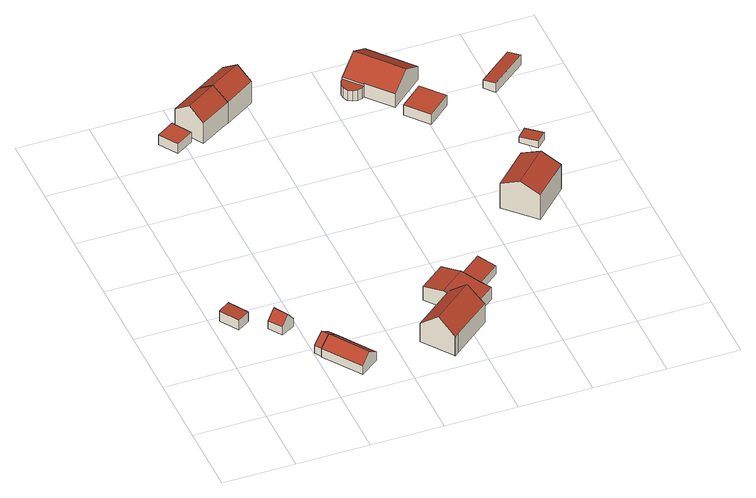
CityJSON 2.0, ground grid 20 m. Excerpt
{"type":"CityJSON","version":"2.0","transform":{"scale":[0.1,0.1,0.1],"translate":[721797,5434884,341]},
"CityObjects":{
"building1":{"type":"Building","attributes":{"Gemeindeschluessel":"09375181","HoeheDach":"350.047","HoeheGrund":"346.570","Methode":"2000","NiedrigsteTraufeDesGebaeudes":"349.653","Geometrietyp2DReferenz":"3000","measuredHeight":3.48,"function":"31001_2000","roofType":"1000"},"geometry":[{"type":"Solid","lod":"2","boundaries":[[[[0,1,2,3]],[[4,2,1,5]],[[3,2,4,6]],[[6,4,5,7]],[[7,5,1,0]],[[7,0,3,6]]]],"semantics":{"surfaces":[{"type":"WallSurface","Flaeche":"19.830","Z_MAX":"3.477","Z_MAX_ASL":"350.047","Z_MIN":"0.000","Z_MIN_ASL":"346.570"},{"type":"RoofSurface","Dachneigung":"86.272","Dachorientierung":"146.072","Flaeche":"24.283","Z_MAX":"3.477","Z_MAX_ASL":"350.047","Z_MIN":"3.083","Z_MIN_ASL":"349.653"},{"type":"WallSurface","Flaeche":"12.356","Z_MAX":"3.083","Z_MAX_ASL":"349.653","Z_MIN":"0.000","Z_MIN_ASL":"346.570"},{"type":"WallSurface","Flaeche":"19.805","Z_MAX":"3.477","Z_MAX_ASL":"350.047","Z_MIN":"0.000","Z_MIN_ASL":"346.570"},{"type":"WallSurface","Flaeche":"13.953","Z_MAX":"3.477","Z_MAX_ASL":"350.047","Z_MIN":"0.000","Z_MIN_ASL":"346.570"},{"type":"GroundSurface","Flaeche":"24.232","Z_MAX":"0.000","Z_MAX_ASL":"346.570","Z_MIN":"0.000","Z_MIN_ASL":"346.570"}],"values":[[0,1,2,3,4,5]]}}]},
"building2":{"type":"Building","attributes":{"Gemeindeschluessel":"09375181","HoeheDach":"351.880","HoeheGrund":"346.571","Methode":"2000","NiedrigsteTraufeDesGebaeudes":"349.090","Geometrietyp2DReferenz":"3000","measuredHeight":5.31,"function":"31001_2000","roofType":"3100"},"geometry":[{"type":"Solid","lod":"2","boundaries":[[[[8,9,10,11]],[[10,9,12,13]],[[14,15,12,9,8]],[[16,15,14,17]],[[11,10,13,16,17]],[[11,17,14,8]],[[12,15,16,13]]]],"semantics":{"surfaces":[{"type":"WallSurface","Flaeche":"11.317","Z_MAX":"2.616","Z_MAX_ASL":"349.187","Z_MIN":"0.000","Z_MIN_ASL":"346.571"},{"type":"RoofSurface","Dachneigung":"39.234","Dachorientierung":"238.347","Flaeche":"15.688","Z_MAX":"5.309","Z_MAX_ASL":"351.880","Z_MIN":"2.519","Z_MIN_ASL":"349.090"},{"type":"WallSurface","Flaeche":"17.486","Z_MAX":"5.309","Z_MAX_ASL":"351.880","Z_MIN":"0.000","Z_MIN_ASL":"346.571"},{"type":"WallSurface","Flaeche":"11.829","Z_MAX":"2.656","Z_MAX_ASL":"349.227","Z_MIN":"0.000","Z_MIN_ASL":"346.571"},{"type":"WallSurface","Flaeche":"17.550","Z_MAX":"5.309","Z_MAX_ASL":"351.880","Z_MIN":"0.000","Z_MIN_ASL":"346.571"},{"type":"GroundSurface","Flaeche":"19.753","Z_MAX":"0.000","Z_MAX_ASL":"346.571","Z_MIN":"0.000","Z_MIN_ASL":"346.571"},{"type":"RoofSurface","Dachneigung":"39.240","Dachorientierung":"58.353","Flaeche":"15.542","Z_MAX":"5.309","Z_MAX_ASL":"351.880","Z_MIN":"2.592","Z_MIN_ASL":"349.162"}],"values":[[0,1,2,3,4,5,6]]}}]},
"building3":{"type":"Building","attributes":{"Gemeindeschluessel":"09375181","HoeheDach":"350.840","HoeheGrund":"345.770","Methode":"2000","NiedrigsteTraufeDesGebaeudes":"348.437","Geometrietyp2DReferenz":"3000","measuredHeight":5.07,"function":"31001_2000","roofType":"3100"},"geometry":[{"type":"Solid","lod":"2","boundaries":[[[[18,19,20,21]],[[21,22,23,18]],[[24,25,26,27]],[[21,20,27,26,22]],[[19,24,27,20]],[[22,26,25,23]],[[23,25,24,19,18]]]],"semantics":{"surfaces":[{"type":"WallSurface","Flaeche":"5.830","Z_MAX":"2.667","Z_MAX_ASL":"348.437","Z_MIN":"0.000","Z_MIN_ASL":"345.770"},{"type":"GroundSurface","Flaeche":"13.992","Z_MAX":"0.000","Z_MAX_ASL":"345.770","Z_MIN":"0.000","Z_MIN_ASL":"345.770"},{"type":"RoofSurface","Dachneigung":"53.173","Dachorientierung":"55.097","Flaeche":"8.730","Z_MAX":"5.070","Z_MAX_ASL":"350.840","Z_MIN":"2.668","Z_MIN_ASL":"348.438"},{"type":"WallSurface","Flaeche":"24.807","Z_MAX":"5.070","Z_MAX_ASL":"350.840","Z_MIN":"0.000","Z_MIN_ASL":"345.770"},{"type":"RoofSurface","Dachneigung":"53.164","Dachorientierung":"235.066","Flaeche":"8.756","Z_MAX":"5.070","Z_MAX_ASL":"350.840","Z_MIN":"2.667","Z_MIN_ASL":"348.437"},{"type":"WallSurface","Flaeche":"5.817","Z_MAX":"2.673","Z_MAX_ASL":"348.443","Z_MIN":"0.000","Z_MIN_ASL":"345.770"},{"type":"WallSurface","Flaeche":"24.816","Z_MAX":"5.070","Z_MAX_ASL":"350.840","Z_MIN":"0.000","Z_MIN_ASL":"345.770"}],"values":[[0,1,2,3,4,5,6]]}}]},
"building4":{"type":"Building","attributes":{"Gemeindeschluessel":"09375181","HoeheDach":"350.840","HoeheGrund":"345.620","Methode":"2000","NiedrigsteTraufeDesGebaeudes":"348.434","Geometrietyp2DReferenz":"3000","measuredHeight":5.22,"function":"31001_2000","roofType":"3100"},"geometry":[{"type":"Solid","lod":"2","boundaries":[[[[28,29,30,31,32]],[[31,30,33,19]],[[34,25,29,28]],[[35,19,33,25,34]],[[30,29,25,33]],[[35,34,28,32]],[[32,31,19,35]]]],"semantics":{"surfaces":[{"type":"WallSurface","Flaeche":"25.835","Z_MAX":"5.220","Z_MAX_ASL":"350.840","Z_MIN":"0.000","Z_MIN_ASL":"345.620"},{"type":"RoofSurface","Dachneigung":"53.197","Dachorientierung":"234.987","Flaeche":"49.326","Z_MAX":"5.220","Z_MAX_ASL":"350.840","Z_MIN":"2.817","Z_MIN_ASL":"348.437"},{"type":"WallSurface","Flaeche":"34.660","Z_MAX":"2.824","Z_MAX_ASL":"348.444","Z_MIN":"0.000","Z_MIN_ASL":"345.620"},{"type":"WallSurface","Flaeche":"25.787","Z_MAX":"5.220","Z_MAX_ASL":"350.840","Z_MIN":"0.000","Z_MIN_ASL":"345.620"},{"type":"RoofSurface","Dachneigung":"53.209","Dachorientierung":"54.981","Flaeche":"49.292","Z_MAX":"5.220","Z_MAX_ASL":"350.840","Z_MIN":"2.814","Z_MIN_ASL":"348.434"},{"type":"GroundSurface","Flaeche":"78.973","Z_MAX":"0.000","Z_MAX_ASL":"345.620","Z_MIN":"0.000","Z_MIN_ASL":"345.620"},{"type":"WallSurface","Flaeche":"34.645","Z_MAX":"2.817","Z_MAX_ASL":"348.437","Z_MIN":"0.000","Z_MIN_ASL":"345.620"}],"values":[[0,1,2,3,4,5,6]]}}]},
"building5":{"type":"Building","attributes":{"Gemeindeschluessel":"09375181","HoeheDach":"348.057","HoeheGrund":"345.020","Methode":"1000","NiedrigsteTraufeDesGebaeudes":"348.057","Geometrietyp2DReferenz":"3000","measuredHeight":3.04,"function":"31001_2000","roofType":"1000"},"geometry":[{"type":"Solid","lod":"2","boundaries":[[[[36,37,38,39]],[[38,40,41,39]],[[37,42,40,38]],[[39,41,43,36]],[[36,43,42,37]],[[41,40,42,43]]]],"semantics":{"surfaces":[{"type":"GroundSurface","Flaeche":"35.225","Z_MAX":"0.000","Z_MAX_ASL":"345.020","Z_MIN":"0.000","Z_MIN_ASL":"345.020"},{"type":"WallSurface","Flaeche":"17.638","Z_MAX":"3.037","Z_MAX_ASL":"348.057","Z_MIN":"0.000","Z_MIN_ASL":"345.020"},{"type":"WallSurface","Flaeche":"18.415","Z_MAX":"3.037","Z_MAX_ASL":"348.057","Z_MIN":"0.000","Z_MIN_ASL":"345.020"},{"type":"WallSurface","Flaeche":"18.441","Z_MAX":"3.037","Z_MAX_ASL":"348.057","Z_MIN":"0.000","Z_MIN_ASL":"345.020"},{"type":"WallSurface","Flaeche":"17.622","Z_MAX":"3.037","Z_MAX_ASL":"348.057","Z_MIN":"0.000","Z_MIN_ASL":"345.020"},{"type":"RoofSurface","Dachneigung":"90.000","Dachorientierung":"-1.000","Flaeche":"35.225","Z_MAX":"3.037","Z_MAX_ASL":"348.057","Z_MIN":"3.037","Z_MIN_ASL":"348.057"}],"values":[[0,1,2,3,4,5]]}}]},
"building6":{"type":"Building","attributes":{"Gemeindeschluessel":"09375181","HoeheDach":"355.120","HoeheGrund":"345.050","Methode":"1000","NiedrigsteTraufeDesGebaeudes":"351.936","Geometrietyp2DReferenz":"3000","measuredHeight":10.07,"function":"31001_1000","roofType":"3100"},"address":[{"Country":"Germany","Locality":"Pettendorf","ThoroughfareName":"Alte Straße 11"}],"geometry":[{"type":"Solid","lod":"2","boundaries":[[[[44,45,46,47]],[[48,49,50,51]],[[52,46,45,49,48]],[[50,49,45,44]],[[51,50,44,47,53]],[[53,47,46,52]],[[52,48,51,53]]]],"semantics":{"surfaces":[{"type":"RoofSurface","Dachneigung":"54.820","Dachorientierung":"328.687","Flaeche":"55.208","Z_MAX":"10.070","Z_MAX_ASL":"355.120","Z_MIN":"6.886","Z_MIN_ASL":"351.936"},{"type":"WallSurface","Flaeche":"68.954","Z_MAX":"6.889","Z_MAX_ASL":"351.939","Z_MIN":"0.000","Z_MIN_ASL":"345.050"},{"type":"WallSurface","Flaeche":"76.566","Z_MAX":"10.070","Z_MAX_ASL":"355.120","Z_MIN":"0.000","Z_MIN_ASL":"345.050"},{"type":"RoofSurface","Dachneigung":"54.819","Dachorientierung":"148.692","Flaeche":"55.254","Z_MAX":"10.070","Z_MAX_ASL":"355.120","Z_MIN":"6.889","Z_MIN_ASL":"351.939"},{"type":"WallSurface","Flaeche":"76.456","Z_MAX":"10.070","Z_MAX_ASL":"355.120","Z_MIN":"0.000","Z_MIN_ASL":"345.050"},{"type":"WallSurface","Flaeche":"68.943","Z_MAX":"6.896","Z_MAX_ASL":"351.946","Z_MIN":"0.000","Z_MIN_ASL":"345.050"},{"type":"GroundSurface","Flaeche":"90.289","Z_MAX":"0.000","Z_MAX_ASL":"345.050","Z_MIN":"0.000","Z_MIN_ASL":"345.050"}],"values":[[0,1,2,3,4,5,6]]}}]},
"building7":{"type":"Building","attributes":{"Gemeindeschluessel":"09375181","HoeheDach":"354.711","HoeheGrund":"344.331","Methode":"1000","NiedrigsteTraufeDesGebaeudes":"350.245","Geometrietyp2DReferenz":"3000","measuredHeight":10.38,"function":"31001_1000","roofType":"3100"},"address":[{"Country":"Germany","Locality":"Pettendorf","ThoroughfareName":"Keltenstraße 10"}],"geometry":[{"type":"Solid","lod":"2","boundaries":[[[[54,55,56,57]],[[58,59,56,55,60]],[[60,55,54,61]],[[58,62,63,59]],[[64,65,66,67]],[[62,68,69,63]],[[60,61,64,67,68,62,58]],[[67,66,69,68]],[[66,65,57,56,59,63,69]],[[57,65,64,61,54]]]],"semantics":{"surfaces":[{"type":"RoofSurface","Dachneigung":"50.464","Dachorientierung":"321.303","Flaeche":"97.948","Z_MAX":"10.380","Z_MAX_ASL":"354.711","Z_MIN":"5.914","Z_MIN_ASL":"350.245"},{"type":"WallSurface","Flaeche":"84.995","Z_MAX":"10.380","Z_MAX_ASL":"354.711","Z_MIN":"0.000","Z_MIN_ASL":"344.331"},{"type":"WallSurface","Flaeche":"87.369","Z_MAX":"6.256","Z_MAX_ASL":"350.587","Z_MIN":"0.000","Z_MIN_ASL":"344.331"},{"type":"WallSurface","Flaeche":"1.772","Z_MAX":"6.353","Z_MAX_ASL":"350.684","Z_MIN":"0.000","Z_MIN_ASL":"344.331"},{"type":"WallSurface","Flaeche":"22.735","Z_MAX":"8.653","Z_MAX_ASL":"352.984","Z_MIN":"0.000","Z_MIN_ASL":"344.331"},{"type":"WallSurface","Flaeche":"8.138","Z_MAX":"6.151","Z_MAX_ASL":"350.482","Z_MIN":"0.000","Z_MIN_ASL":"344.331"},{"type":"GroundSurface","Flaeche":"151.927","Z_MAX":"0.000","Z_MAX_ASL":"344.331","Z_MIN":"0.000","Z_MIN_ASL":"344.331"},{"type":"WallSurface","Flaeche":"83.920","Z_MAX":"6.151","Z_MAX_ASL":"350.482","Z_MIN":"0.000","Z_MIN_ASL":"344.331"},{"type":"RoofSurface","Dachneigung":"50.466","Dachorientierung":"141.303","Flaeche":"99.044","Z_MAX":"10.380","Z_MAX_ASL":"354.711","Z_MIN":"6.113","Z_MIN_ASL":"350.444"},{"type":"WallSurface","Flaeche":"61.478","Z_MAX":"10.380","Z_MAX_ASL":"354.711","Z_MIN":"0.000","Z_MIN_ASL":"344.331"}],"values":[[0,1,2,3,4,5,6,7,8,9]]}}]},
"building8":{"type":"Building","attributes":{"Gemeindeschluessel":"09375181","HoeheDach":"349.661","HoeheGrund":"344.290","Methode":"2000","NiedrigsteTraufeDesGebaeudes":"348.166","Geometrietyp2DReferenz":"3000","measuredHeight":5.37,"function":"31001_2463","roofType":"3100"},"geometry":[{"type":"Solid","lod":"2","boundaries":[[[[70,71,72,73]],[[74,75,76,77]],[[78,79,75,74]],[[77,76,80,71,70]],[[64,81,82,61]],[[77,70,73,64,61,78,74]],[[61,82,83,79,78]],[[73,72,81,64]],[[82,81,72,71,80,83]],[[83,80,76,75,79]]]],"semantics":{"surfaces":[{"type":"WallSurface","Flaeche":"16.206","Z_MAX":"4.527","Z_MAX_ASL":"348.817","Z_MIN":"0.000","Z_MIN_ASL":"344.290"},{"type":"WallSurface","Flaeche":"26.508","Z_MAX":"5.319","Z_MAX_ASL":"349.609","Z_MIN":"0.000","Z_MIN_ASL":"344.290"},{"type":"WallSurface","Flaeche":"39.902","Z_MAX":"4.413","Z_MAX_ASL":"348.703","Z_MIN":"0.000","Z_MIN_ASL":"344.290"},{"type":"WallSurface","Flaeche":"26.793","Z_MAX":"5.371","Z_MAX_ASL":"349.661","Z_MIN":"0.000","Z_MIN_ASL":"344.290"},{"type":"WallSurface","Flaeche":"31.654","Z_MAX":"5.055","Z_MAX_ASL":"349.345","Z_MIN":"0.000","Z_MIN_ASL":"344.290"},{"type":"GroundSurface","Flaeche":"130.459","Z_MAX":"0.000","Z_MAX_ASL":"344.290","Z_MIN":"0.000","Z_MIN_ASL":"344.290"},{"type":"WallSurface","Flaeche":"38.073","Z_MAX":"5.371","Z_MAX_ASL":"349.661","Z_MIN":"0.000","Z_MIN_ASL":"344.290"},{"type":"WallSurface","Flaeche":"33.581","Z_MAX":"3.886","Z_MAX_ASL":"348.176","Z_MIN":"0.000","Z_MIN_ASL":"344.290"},{"type":"RoofSurface","Dachneigung":"80.554","Dachorientierung":"141.692","Flaeche":"79.626","Z_MAX":"5.371","Z_MAX_ASL":"349.661","Z_MIN":"3.876","Z_MIN_ASL":"348.166"},{"type":"RoofSurface","Dachneigung":"80.556","Dachorientierung":"321.694","Flaeche":"52.623","Z_MAX":"5.371","Z_MAX_ASL":"349.661","Z_MIN":"4.413","Z_MIN_ASL":"348.703"}],"values":[[0,1,2,3,4,5,6,7,8,9]]}}]},
"building9":{"type":"Building","attributes":{"Gemeindeschluessel":"09375181","HoeheDach":"355.156","HoeheGrund":"344.920","Methode":"1000","NiedrigsteTraufeDesGebaeudes":"351.940","Geometrietyp2DReferenz":"3000","measuredHeight":10.24,"function":"31001_1000","roofType":"3100"},"address":[{"Country":"Germany","Locality":"Pettendorf","ThoroughfareName":"Alte Straße 9"}],"geometry":[{"type":"Solid","lod":"2","boundaries":[[[[84,85,86,87,88]],[[88,87,49,89]],[[89,49,90,46,91]],[[49,87,86,90]],[[84,88,89,91]],[[91,46,85,84]],[[90,86,85,46]]]],"semantics":{"surfaces":[{"type":"WallSurface","Flaeche":"78.048","Z_MAX":"10.236","Z_MAX_ASL":"355.156","Z_MIN":"0.000","Z_MIN_ASL":"344.920"},{"type":"WallSurface","Flaeche":"70.408","Z_MAX":"7.023","Z_MAX_ASL":"351.943","Z_MIN":"0.000","Z_MIN_ASL":"344.920"},{"type":"WallSurface","Flaeche":"77.943","Z_MAX":"10.236","Z_MAX_ASL":"355.156","Z_MIN":"0.000","Z_MIN_ASL":"344.920"},{"type":"RoofSurface","Dachneigung":"54.591","Dachorientierung":"148.671","Flaeche":"55.586","Z_MAX":"10.236","Z_MAX_ASL":"355.156","Z_MIN":"7.023","Z_MIN_ASL":"351.943"},{"type":"GroundSurface","Flaeche":"90.583","Z_MAX":"0.000","Z_MAX_ASL":"344.920","Z_MIN":"0.000","Z_MIN_ASL":"344.920"},{"type":"WallSurface","Flaeche":"70.392","Z_MAX":"7.030","Z_MAX_ASL":"351.950","Z_MIN":"0.000","Z_MIN_ASL":"344.920"},{"type":"RoofSurface","Dachneigung":"54.599","Dachorientierung":"328.669","Flaeche":"55.549","Z_MAX":"10.236","Z_MAX_ASL":"355.156","Z_MIN":"7.020","Z_MIN_ASL":"351.940"}],"values":[[0,1,2,3,4,5,6]]}}]},
"building10":{"type":"Building","attributes":{"Gemeindeschluessel":"09375181","HoeheDach":"347.853","HoeheGrund":"344.320","Methode":"2000","NiedrigsteTraufeDesGebaeudes":"346.958","Geometrietyp2DReferenz":"3000","measuredHeight":3.53,"function":"31001_2000","roofType":"1000"},"geometry":[{"type":"Solid","lod":"2","boundaries":[[[[92,93,94,95]],[[70,96,93,92]],[[70,92,95,77]],[[93,96,97,94]],[[70,77,97,96]],[[95,94,97,77]]]],"semantics":{"surfaces":[{"type":"RoofSurface","Dachneigung":"80.564","Dachorientierung":"141.559","Flaeche":"49.200","Z_MAX":"3.533","Z_MAX_ASL":"347.853","Z_MIN":"2.638","Z_MIN_ASL":"346.958"},{"type":"WallSurface","Flaeche":"24.055","Z_MAX":"2.638","Z_MAX_ASL":"346.958","Z_MIN":"0.000","Z_MIN_ASL":"344.320"},{"type":"WallSurface","Flaeche":"16.627","Z_MAX":"3.533","Z_MAX_ASL":"347.853","Z_MIN":"0.000","Z_MIN_ASL":"344.320"},{"type":"WallSurface","Flaeche":"16.578","Z_MAX":"3.531","Z_MAX_ASL":"347.851","Z_MIN":"0.000","Z_MIN_ASL":"344.320"},{"type":"GroundSurface","Flaeche":"48.534","Z_MAX":"0.000","Z_MAX_ASL":"344.320","Z_MIN":"0.000","Z_MIN_ASL":"344.320"},{"type":"WallSurface","Flaeche":"31.527","Z_MAX":"3.533","Z_MAX_ASL":"347.853","Z_MIN":"0.000","Z_MIN_ASL":"344.320"}],"values":[[0,1,2,3,4,5]]}}]},
"building11":{"type":"Building","attributes":{"Gemeindeschluessel":"09375181","HoeheDach":"351.090","HoeheGrund":"342.997","Methode":"2000","NiedrigsteTraufeDesGebaeudes":"346.320","Geometrietyp2DReferenz":"3000","measuredHeight":8.09,"function":"31001_1000","roofType":"3100"},"address":[{"Country":"Germany","Locality":"Pettendorf","ThoroughfareName":"Alte Straße 7a"}],"geometry":[{"type":"Solid","lod":"2","boundaries":[[[[98,99,100,101]],[[102,103,99,98]],[[104,105,106,107,108]],[[107,106,109,110]],[[100,99,103,111,112,113,114,115,116]],[[117,118,115,114,119,120]],[[101,100,116,121]],[[104,122,123,124,102,98,101,121,118,117,125,105]],[[104,108,126,122]],[[113,127,119,114]],[[123,112,111,124]],[[125,117,120,110,109]],[[124,111,103,102]],[[123,122,126,127,113,112]],[[125,109,106,105]],[[121,116,115,118]],[[127,126,108,107,110,120,119]]]],"semantics":{"surfaces":[{"type":"WallSurface","Flaeche":"4.524","Z_MAX":"3.349","Z_MAX_ASL":"346.346","Z_MIN":"0.000","Z_MIN_ASL":"342.997"},{"type":"WallSurface","Flaeche":"4.478","Z_MAX":"3.351","Z_MAX_ASL":"346.348","Z_MIN":"0.000","Z_MIN_ASL":"342.997"},{"type":"WallSurface","Flaeche":"75.522","Z_MAX":"8.093","Z_MAX_ASL":"351.090","Z_MIN":"0.000","Z_MIN_ASL":"342.997"},{"type":"RoofSurface","Dachneigung":"58.116","Dachorientierung":"49.213","Flaeche":"107.874","Z_MAX":"8.093","Z_MAX_ASL":"351.090","Z_MIN":"4.284","Z_MIN_ASL":"347.281"},{"type":"RoofSurface","Dachneigung":"85.280","Dachorientierung":"229.235","Flaeche":"14.198","Z_MAX":"3.573","Z_MAX_ASL":"346.570","Z_MIN":"3.323","Z_MIN_ASL":"346.320"},{"type":"WallSurface","Flaeche":"3.078","Z_MAX":"4.318","Z_MAX_ASL":"347.315","Z_MIN":"0.000","Z_MIN_ASL":"342.997"},{"type":"WallSurface","Flaeche":"4.503","Z_MAX":"3.414","Z_MAX_ASL":"346.411","Z_MIN":"0.000","Z_MIN_ASL":"342.997"},{"type":"GroundSurface","Flaeche":"197.097","Z_MAX":"0.000","Z_MAX_ASL":"342.997","Z_MIN":"0.000","Z_MIN_ASL":"342.997"},{"type":"WallSurface","Flaeche":"38.356","Z_MAX":"4.324","Z_MAX_ASL":"347.321","Z_MIN":"0.000","Z_MIN_ASL":"342.997"},{"type":"WallSurface","Flaeche":"4.141","Z_MAX":"4.253","Z_MAX_ASL":"347.250","Z_MIN":"3.573","Z_MIN_ASL":"346.570"},{"type":"WallSurface","Flaeche":"4.648","Z_MAX":"3.517","Z_MAX_ASL":"346.514","Z_MIN":"0.000","Z_MIN_ASL":"342.997"},{"type":"WallSurface","Flaeche":"75.549","Z_MAX":"8.093","Z_MAX_ASL":"351.090","Z_MIN":"0.000","Z_MIN_ASL":"342.997"},{"type":"WallSurface","Flaeche":"4.596","Z_MAX":"3.419","Z_MAX_ASL":"346.416","Z_MIN":"0.000","Z_MIN_ASL":"342.997"},{"type":"WallSurface","Flaeche":"2.912","Z_MAX":"4.324","Z_MAX_ASL":"347.321","Z_MIN":"0.000","Z_MIN_ASL":"342.997"},{"type":"WallSurface","Flaeche":"64.078","Z_MAX":"4.284","Z_MAX_ASL":"347.281","Z_MIN":"0.000","Z_MIN_ASL":"342.997"},{"type":"WallSurface","Flaeche":"4.706","Z_MAX":"3.512","Z_MAX_ASL":"346.509","Z_MIN":"0.000","Z_MIN_ASL":"342.997"},{"type":"RoofSurface","Dachneigung":"58.117","Dachorientierung":"229.215","Flaeche":"107.586","Z_MAX":"8.093","Z_MAX_ASL":"351.090","Z_MIN":"4.253","Z_MIN_ASL":"347.250"}],"values":[[0,1,2,3,4,5,6,7,8,9,10,11,12,13,14,15,16]]}}]},
"building12":{"type":"Building","attributes":{"Gemeindeschluessel":"09375181","HoeheDach":"353.511","HoeheGrund":"342.990","Methode":"1000","NiedrigsteTraufeDesGebaeudes":"351.014","Geometrietyp2DReferenz":"3000","measuredHeight":10.52,"function":"31001_1000","roofType":"3100"},"address":[{"Country":"Germany","Locality":"Pettendorf","ThoroughfareName":"Keltenstraße 8"}],"geometry":[{"type":"Solid","lod":"2","boundaries":[[[[128,129,130,131,132]],[[128,132,133,134]],[[135,131,130,136]],[[132,131,135,133]],[[133,135,136,137,134]],[[136,130,129,137]],[[134,137,129,128]]]],"semantics":{"surfaces":[{"type":"WallSurface","Flaeche":"102.392","Z_MAX":"10.521","Z_MAX_ASL":"353.511","Z_MIN":"0.000","Z_MIN_ASL":"342.990"},{"type":"GroundSurface","Flaeche":"143.949","Z_MAX":"0.000","Z_MAX_ASL":"342.990","Z_MIN":"0.000","Z_MIN_ASL":"342.990"},{"type":"RoofSurface","Dachneigung":"65.661","Dachorientierung":"135.502","Flaeche":"78.979","Z_MAX":"10.521","Z_MAX_ASL":"353.511","Z_MIN":"8.024","Z_MIN_ASL":"351.014"},{"type":"WallSurface","Flaeche":"104.607","Z_MAX":"8.024","Z_MAX_ASL":"351.014","Z_MIN":"0.000","Z_MIN_ASL":"342.990"},{"type":"WallSurface","Flaeche":"102.379","Z_MAX":"10.521","Z_MAX_ASL":"353.511","Z_MIN":"0.000","Z_MIN_ASL":"342.990"},{"type":"RoofSurface","Dachneigung":"65.666","Dachorientierung":"315.499","Flaeche":"78.996","Z_MAX":"10.521","Z_MAX_ASL":"353.511","Z_MIN":"8.024","Z_MIN_ASL":"351.014"}],"values":[[0,1,2,3,4,5,3]]}}]},
"building13":{"type":"Building","attributes":{"Gemeindeschluessel":"09375181","HoeheDach":"346.225","HoeheGrund":"342.920","Methode":"1000","NiedrigsteTraufeDesGebaeudes":"346.225","Geometrietyp2DReferenz":"3000","measuredHeight":3.31,"function":"31001_2000","roofType":"1000"},"geometry":[{"type":"Solid","lod":"2","boundaries":[[[[138,139,140,141]],[[142,143,139,138]],[[141,140,144,145]],[[141,145,142,138]],[[139,143,144,140]],[[145,144,143,142]]]],"semantics":{"surfaces":[{"type":"WallSurface","Flaeche":"26.292","Z_MAX":"3.305","Z_MAX_ASL":"346.225","Z_MIN":"0.000","Z_MIN_ASL":"342.920"},{"type":"WallSurface","Flaeche":"27.330","Z_MAX":"3.305","Z_MAX_ASL":"346.225","Z_MIN":"0.000","Z_MIN_ASL":"342.920"},{"type":"WallSurface","Flaeche":"27.451","Z_MAX":"3.305","Z_MAX_ASL":"346.225","Z_MIN":"0.000","Z_MIN_ASL":"342.920"},{"type":"GroundSurface","Flaeche":"65.916","Z_MAX":"0.000","Z_MAX_ASL":"342.920","Z_MIN":"0.000","Z_MIN_ASL":"342.920"},{"type":"RoofSurface","Dachneigung":"90.000","Dachorientierung":"-1.000","Flaeche":"65.916","Z_MAX":"3.305","Z_MAX_ASL":"346.225","Z_MIN":"3.305","Z_MIN_ASL":"346.225"},{"type":"WallSurface","Flaeche":"26.281","Z_MAX":"3.305","Z_MAX_ASL":"346.225","Z_MIN":"0.000","Z_MIN_ASL":"342.920"}],"values":[[0,1,2,3,4,5]]}}]},
"building14":{"type":"Building","attributes":{"Gemeindeschluessel":"09375181","HoeheDach":"346.243","HoeheGrund":"343.890","Methode":"1000","NiedrigsteTraufeDesGebaeudes":"345.745","Geometrietyp2DReferenz":"3000","measuredHeight":2.35,"function":"31001_2000","roofType":"1000"},"geometry":[{"type":"Solid","lod":"2","boundaries":[[[[146,147,148,149]],[[150,146,149,151]],[[151,152,153,150]],[[151,149,148,152]],[[153,147,146,150]],[[152,148,147,153]]]],"semantics":{"surfaces":[{"type":"RoofSurface","Dachneigung":"84.787","Dachorientierung":"316.167","Flaeche":"20.074","Z_MAX":"2.353","Z_MAX_ASL":"346.243","Z_MIN":"1.855","Z_MIN_ASL":"345.745"},{"type":"WallSurface","Flaeche":"11.484","Z_MAX":"2.353","Z_MAX_ASL":"346.243","Z_MIN":"0.000","Z_MIN_ASL":"343.890"},{"type":"GroundSurface","Flaeche":"19.991","Z_MAX":"0.000","Z_MAX_ASL":"343.890","Z_MIN":"0.000","Z_MIN_ASL":"343.890"},{"type":"WallSurface","Flaeche":"6.795","Z_MAX":"1.855","Z_MAX_ASL":"345.745","Z_MIN":"0.000","Z_MIN_ASL":"343.890"},{"type":"WallSurface","Flaeche":"8.617","Z_MAX":"2.353","Z_MAX_ASL":"346.243","Z_MIN":"0.000","Z_MIN_ASL":"343.890"},{"type":"WallSurface","Flaeche":"11.485","Z_MAX":"2.353","Z_MAX_ASL":"346.243","Z_MIN":"0.000","Z_MIN_ASL":"343.890"}],"values":[[0,1,2,3,4,5]]}}]},
"building15":{"type":"Building","attributes":{"Gemeindeschluessel":"09375181","HoeheDach":"344.357","HoeheGrund":"341.190","Methode":"1000","NiedrigsteTraufeDesGebaeudes":"343.851","Geometrietyp2DReferenz":"3000","measuredHeight":3.17,"function":"31001_2000","roofType":"1000"},"geometry":[{"type":"Solid","lod":"2","boundaries":[[[[154,155,156,157]],[[158,159,160,161]],[[157,160,159,154]],[[154,159,158,155]],[[161,156,155,158]],[[160,157,156,161]]]],"semantics":{"surfaces":[{"type":"RoofSurface","Dachneigung":"82.287","Dachorientierung":"321.736","Flaeche":"46.987","Z_MAX":"3.167","Z_MAX_ASL":"344.357","Z_MIN":"2.661","Z_MIN_ASL":"343.851"},{"type":"GroundSurface","Flaeche":"46.562","Z_MAX":"0.000","Z_MAX_ASL":"341.190","Z_MIN":"0.000","Z_MIN_ASL":"341.190"},{"type":"WallSurface","Flaeche":"10.895","Z_MAX":"3.167","Z_MAX_ASL":"344.357","Z_MIN":"0.000","Z_MIN_ASL":"341.190"},{"type":"WallSurface","Flaeche":"33.450","Z_MAX":"2.661","Z_MAX_ASL":"343.851","Z_MIN":"0.000","Z_MIN_ASL":"341.190"},{"type":"WallSurface","Flaeche":"10.896","Z_MAX":"3.167","Z_MAX_ASL":"344.357","Z_MIN":"0.000","Z_MIN_ASL":"341.190"},{"type":"WallSurface","Flaeche":"39.134","Z_MAX":"3.167","Z_MAX_ASL":"344.357","Z_MIN":"0.000","Z_MIN_ASL":"341.190"}],"values":[[0,1,2,3,4,5]]}}]}
},
"vertices":[
[36,350,56],[36,350,90],[70,300,87],[70,300,56],[36,278,87],[3,328,90],[36,278,56],[3,328,56],
[130,219,56],[130,219,82],[106,256,81],[106,256,56],[149,230,109],[126,268,109],[168,241,56],[168,241,82],[144,279,82],[144,279,56],
[194,115,48],[194,115,74],[182,133,74],[182,133,48],[234,170,48],[247,152,48],[220,134,98],[247,152,74],[234,170,74],[208,152,98],
[317,51,46],[317,51,74],[291,33,98],[265,14,74],[265,14,46],[221,134,98],[247,152,46],[194,115,46],
[122,1040,40],[171,1071,40],[203,1019,40],[154,989,40],[203,1019,71],[154,989,71],[171,1071,71],[122,1040,71],
[205,1039,141],[290,1091,141],[267,1130,109],[181,1077,109],[314,1052,41],[314,1052,109],[228,1000,109],[228,1000,41],[267,1130,41],[181,1077,41],
[565,181,96],[451,94,92],[483,50,137],[597,142,137],[511,11,33],[511,11,97],[451,94,33],[565,181,33],[513,9,33],[513,9,94],[610,126,33],[610,126,120],[630,102,94],[630,102,33],[523,17,33],[523,17,95],
[654,210,33],[654,210,78],[678,180,72],[678,180,33],[589,297,33],[589,297,77],[622,254,86],[622,254,33],[518,241,33],[518,241,77],[624,251,87],[610,126,72],[565,181,83],[554,195,87],
[352,1182,39],[352,1182,109],[376,1143,142],[399,1105,109],[399,1105,39],[314,1052,39],[290,1091,142],[267,1130,39],
[654,210,60],[725,267,60],[692,309,69],[622,254,69],[725,267,33],[692,309,33],
[634,1046,20],[634,1046,53],[628,1058,53],[628,1058,20],[645,1039,20],[645,1039,53],[736,977,20],[828,1056,20],[828,1056,63],[782,1016,101],[736,977,63],[731,1169,63],[684,1129,101],[659,1036,54],[672,1039,55],[677,1043,56],[637,1089,56],[632,1084,55],[627,1072,54],[638,1090,20],[632,1084,20],[637,1089,62],[638,1090,63],[627,1072,20],[678,1044,20],[672,1039,20],[659,1036,20],[731,1169,20],[678,1044,63],[677,1043,62],
[928,608,20],[928,608,100],[966,568,125],[1005,529,100],[1005,529,20],[912,437,20],[835,516,20],[912,437,100],[873,477,125],[835,516,100],
[796,883,19],[796,883,52],[744,943,52],[744,943,19],[859,937,19],[859,937,52],[808,997,52],[808,997,19],
[1006,687,52],[1033,712,52],[995,752,47],[969,726,47],[1006,687,29],[969,726,29],[995,752,29],[1033,712,29],
[1073,1063,29],[975,985,29],[999,957,34],[1097,1034,34],[975,985,2],[1073,1063,2],[1097,1034,2],[999,957,2]
]}
